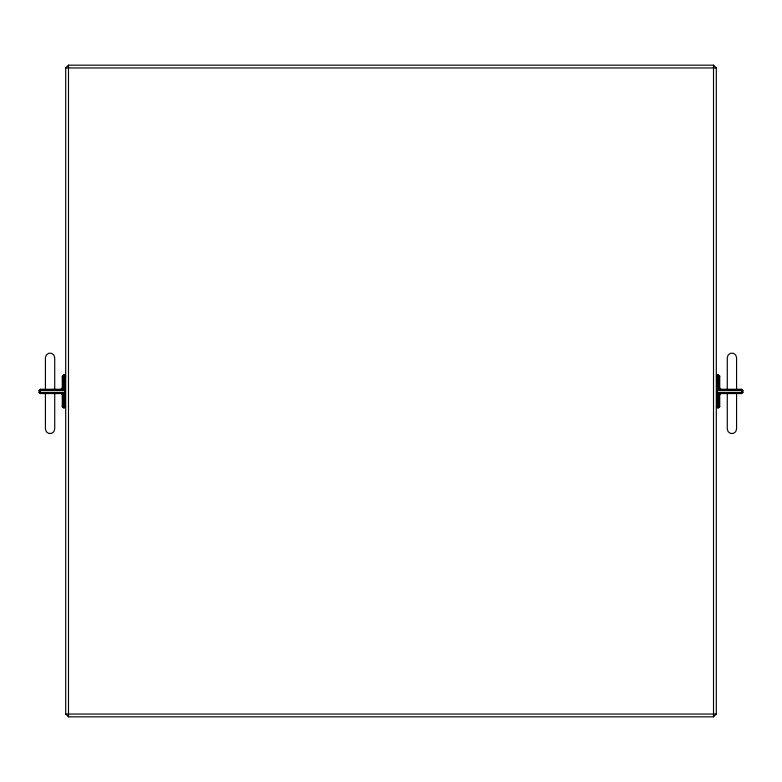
<?xml version="1.0" encoding="UTF-8"?>
<svg xmlns="http://www.w3.org/2000/svg" width="782" height="782" viewBox="0 0 782 782"><rect width="100%" height="100%" fill="white"/><g stroke="black" fill="none" stroke-linecap="round" stroke-linejoin="round"><path stroke-width="1.17" d="M62.267 406.65L65.698 406.65L64.525 407.823L63.43 407.823L62.267 406.65L62.267 394.734L63.43 392.388L39.1 392.388L39.1 390.433L40.273 389.27L61.094 389.27L63.43 390.433L63.43 375.008L64.525 375.008L65.698 376.181L62.267 376.181L62.267 388.097L63.43 390.433L39.1 390.433M719.733 376.181L716.302 376.181L717.475 375.008L718.57 375.008L719.733 376.181L719.733 388.097L718.57 390.433L742.9 390.433L742.9 392.388L741.727 393.561L720.906 393.561L718.57 392.388L718.57 407.823L717.475 407.823L716.302 406.65L719.733 406.65L719.733 394.734L718.57 392.388L742.9 392.388M65.698 67.956L68.484 65.17L713.516 65.17L716.302 67.956L716.302 714.044L713.516 716.83L68.484 716.83L65.698 714.044L65.698 67.956L716.302 67.956M62.267 376.181L63.43 375.008M61.094 389.27L62.267 388.097M719.733 394.734L720.906 393.561M718.57 407.823L719.733 406.65M39.1 392.388L40.273 393.561L61.094 393.561L63.43 392.388L63.43 407.823M742.9 390.433L741.727 389.27L720.906 389.27L718.57 390.433L718.57 375.008M65.698 714.044L716.302 714.044M719.733 388.097L720.906 389.27M61.094 393.561L62.267 394.734M741.727 389.27L741.727 393.561M736.576 389.612L736.576 357.697L735.686 354.96L733.36 353.259L730.486 353.259L728.169 354.96L727.28 357.697L727.28 389.612M736.576 393.336L736.576 428.966L735.686 431.713L733.36 433.404L730.486 433.404L728.169 431.713L727.28 428.966L727.28 393.336M717.475 375.008L717.475 407.823M713.516 65.17L713.516 716.83M68.484 65.17L68.484 716.83M64.525 375.008L64.525 407.823M54.72 389.612L54.72 357.697L53.831 354.96L51.514 353.259L48.64 353.259L46.314 354.96L45.424 357.697L45.424 389.612M54.72 393.336L54.72 428.966L53.831 431.713L51.514 433.404L48.64 433.404L46.314 431.713L45.424 428.966L45.424 393.336M40.273 389.27L40.273 393.561"/></g></svg>
